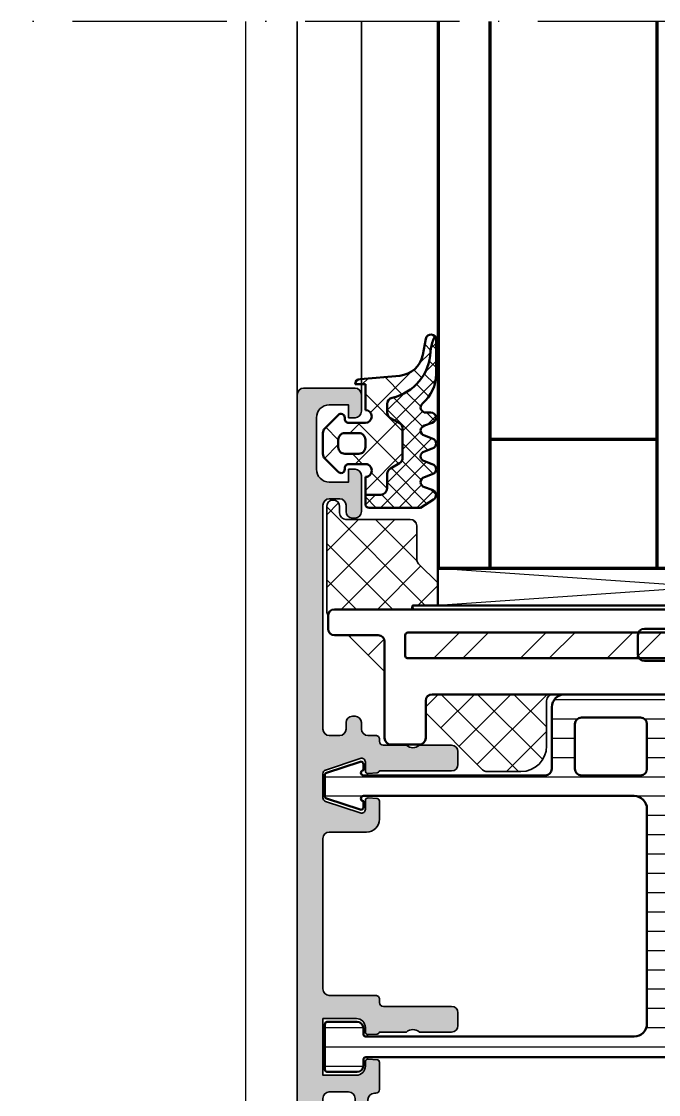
# Model space of a CAD drawing. Header units: millimetres. Extents: x -1189 to 0, y 0 to 841.
# Drawn here: x -165.5 to -115.9, y 449.6 to 533 of the extents above; entities that cross this region are included whole.
import ezdxf

# ---------------------------------------------------------------- set-up
doc = ezdxf.new("R2010")
doc.units = ezdxf.units.MM
doc.linetypes.add('ACAD_ISO10W100', pattern=[18, 12, -3, 0, -3])
for name, color, linetype, lineweight in [('S03_AL_Kontur', 255, 'Continuous', 35), ('S04_AL_Schraffur', 253, 'Continuous', 25), ('S05_EPDM_Kontur', 31, 'Continuous', 50), ('S06_EPDM_Schraffur', 43, 'Continuous', 25), ('S07_Isolation_Kontur', 91, 'Continuous', 50), ('S08_Isolation_Schraffur', 103, 'Continuous', 25), ('S11_Stahl_Kontur', 62, 'Continuous', 50), ('S12_Stahl_Schraffur', 181, 'Continuous', 25), ('S13_Zubehör_Kontur', 32, 'Continuous', 50), ('S14_Zubehör_Schraffur', 33, 'Continuous', 25), ('S15_Glas_Kontur', 4, 'Continuous', 70), ('S18_Mittellinie', 10, 'ACAD_ISO10W100', 25), ('S35_Dämmung_Kontur', 3, 'Continuous', 35), ('S36_Dämmung_Schraffur', 120, 'Continuous', 25)]:
    doc.layers.add(name, color=color, linetype=linetype, lineweight=lineweight)

# ---------------------------------------------------------------- blocks, each defined once
blk = doc.blocks.new('284321_s')
at = {"layer": 'S06_EPDM_Schraffur'}
h = blk.add_hatch(dxfattribs=at)
h.set_pattern_fill('NETZ', color=256, scale=2, angle=45, style=0)
h.set_pattern_definition([(45, (-5.979347275837588, -9.278510235072648), (-1.414213562373095, 1.414213562373095), []), (135, (-5.979347275837588, -9.278510235072648), (-1.414213562373095, -1.414213562373095), [])])
h.paths.add_polyline_path([(-0.3999790000000003, -1.299988000000015), (-0.3999790000000001, -1.200000001397133e-05, -0.4142135623730951), (-0.09997899999999964, 0.2999879999999861), (4.599999999994983e-05, 0.2999879999999858, 0.6679111284587087), (0.212297017331592, 0.812009895355481), (-0.8283893595662757, 1.853428954997566, 0.1990038235387452), (-1.182067141974669, 1.999999999999986), (-2.818115582841876, 1.999999999999986, 0.1990380130521464), (-3.171839854900998, 1.85338242649604), (-4.212301265536798, 0.8119145223560058, 0.6678172218043976), (-3.999953999999999, 0.2999879999999867), (-3.89996, 0.2999879999999867, -0.4142135623730951), (-3.59996, -1.200000001418491e-05), (-3.599959999999998, -1.299988000000013, -1), (-4.599959999974696, -1.299999237060561), (-5.979347275837587, -1.29999923706056), (-5.979347275837588, -2.497567728214286, 0.4142135623730951), (-5.479347275837587, -2.997567728214285), (-4.368024699250772, -2.997567728214284, -0.2679491924311201), (-3.935011997358572, -3.247567728214275), (-3.530866808925782, -3.947567728214279, 0.267949192431124), (-3.097854107033576, -4.197567728214272), (-0.8608442593388665, -4.197567728214273, 0.2679491924311239), (-0.4278315574466628, -3.947567728214281), (-0.02368636901391781, -3.247567728214301, -0.2679491924311238), (0.4093263328783305, -2.997567728214285), (1.06074449317749, -2.997567728214285, -0.3534969980658867), (1.549587389633271, -3.392531436455834, 0.341599814051697), (5.140925753693862, -6.365635498201673, -0.06752679863076104), (6.038153546060274, -6.578184215367522), (6.310894151859288, -6.715088915592434, 0.6432424349068188), (6.141102057970421, -6.007187215280185), (4.880022241177082, -5.762001107622937, -0.3345433601071755), (3.269361383234079, -3.973360450798539), (3.000032407348655, -0.8999902761873573, 0.4142098836640213), (2.600002288818329, -0.4999640024314189), (2.600002288818327, -1.299999237060562), (0.600021000211541, -1.299988000000016, -1)])
h.paths.add_polyline_path([(-1.699966, -1.300012000000013), (-2.299973000000001, -1.300012000000013, -0.4142250617865642), (-2.799973, -0.800012000000014), (-2.799973, 0.2999879999999865, -0.4142353984452394), (-2.299973, 0.7999879999999865), (-1.699966, 0.7999879999999862, -0.414235398445239), (-1.199966, 0.2999879999999863), (-1.199966, -0.8000120000000134, -0.4142250617865648)], flags=16)
h = blk.add_hatch(dxfattribs=at)
h.set_pattern_fill('NETZ', color=256, angle=45, style=0)
h.set_pattern_definition([(45, (-7.000244580672491, -9.378509675498458), (-0.7071067811865475, 0.7071067811865476), []), (135, (-7.000244580672491, -9.378509675498458), (-0.7071067811865476, -0.7071067811865475), [])])
h.paths.add_polyline_path([(1.104974994592328, -5.740995458956932, 0.2202371181283667), (3.392356768698632, -6.799824801794105), (6.065270870516153, -6.79982440294593, 0.1669171903596241), (6.310894151859288, -6.715088915592434), (6.038153546060274, -6.578184215367522, 0.06752679863076298), (5.140925753693836, -6.365635498201671, -0.3422027620270613), (1.547792832586117, -3.384501751541772, 0.3488756812081263), (1.06074449317749, -2.997567728214285), (0.4093263328783305, -2.997567728214285, 0.2679491924311238), (-0.02368636901391781, -3.247567728214301), (-0.4278315574466628, -3.947567728214281, -0.2679491924311239), (-0.8608442593388665, -4.197567728214273), (-3.097854107033576, -4.197567728214272, -0.267949192431124), (-3.530866808925782, -3.947567728214279), (-3.935011997358572, -3.247567728214275, 0.2679491924311201), (-4.368024699250772, -2.997567728214284), (-5.479347275837587, -2.997567728214285, -0.4142135623730951), (-5.979347275837588, -2.497567728214286), (-5.979347275837587, -1.29999923706056), (-6.699996185302681, -1.29999923706056, 0.4142135623730955), (-6.999967829891258, -1.599970881649126), (-7.000244580672491, -5.599399982475973), (-6.346380012924186, -6.599823413872448, 0.6681840240919628), (-5.613599556381207, -6.503349720024792), (-5.386338966781588, -5.896294055962277, -0.7673244726008703), (-4.61359955638122, -5.896294055962276), (-4.386338966781593, -6.50334972002482, 0.7673331310115358), (-3.613599556381215, -6.50334972002482), (-3.386338966781608, -5.896294055962326, -0.767324604325376), (-2.61359979479978, -5.896294055962325), (-2.386339205200173, -6.503349720024822, 0.7673331310115383), (-1.613599794799794, -6.503349720024821), (-1.386339205200167, -5.896294055962274, -0.7673244726008739), (-0.6135997947997992, -5.896294055962274), (-0.3863392052001725, -6.503349720024821, 0.8769803813819306), (0.400000561960391, -6.399826549960409), (0.4000005619603912, -5.99982239974237, -0.6981236209333596)])
at = {"layer": 'S05_EPDM_Kontur'}
for p, q in [((-3.171839854900998, 1.85338242649604), (-4.212081999999998, 0.8121339999999885)), ((-1.182067141974669, 1.999999999999986), (-2.818115582841876, 1.999999999999986)), ((0.2121730000000002, 0.8121339999999855), (-0.8283893595662757, 1.853428954997566)), ((-3.999953999999999, 0.2999879999999867), (-3.89996, 0.2999879999999867)), ((-0.09997899999999964, 0.2999879999999861), (4.599999999994983e-05, 0.2999879999999858)), ((-3.59996, -1.200000001418491e-05), (-3.599959999999998, -1.299988000000013)), ((-0.3999790000000003, -1.299988000000015), (-0.3999790000000001, -1.200000001397133e-05)), ((2.600002288818329, -0.4999640024314189), (2.600002288818327, -1.299999237060562)), ((-6.999967829891258, -1.599970881649126), (-7.000244580672491, -5.599399982475973)), ((-4.599959999974696, -1.299999237060561), (-6.699996185302681, -1.29999923706056)), ((2.600002288818327, -1.299999237060562), (0.600021000211541, -1.299988000000016)), ((3.269361383234079, -3.973360450798539), (3.000032407348655, -0.8999902761873573)), ((-7.000244580672491, -5.599399982475973), (-6.346380012924186, -6.599823413872448)), ((6.141102057970421, -6.007187215280185), (4.880022241177082, -5.762001107622937)), ((-5.613599556381207, -6.503349720024792), (-5.386338966781588, -5.896294055962277)), ((-4.61359955638122, -5.896294055962276), (-4.386338966781593, -6.50334972002482)), ((-3.613599556381215, -6.50334972002482), (-3.386338966781608, -5.896294055962326)), ((-2.61359979479978, -5.896294055962325), (-2.386339205200173, -6.503349720024822)), ((-1.613599794799794, -6.503349720024821), (-1.386339205200167, -5.896294055962274)), ((-0.6135997947997992, -5.896294055962274), (-0.3863392052001725, -6.503349720024821)), ((0.400000561960391, -6.399826549960409), (0.4000005619603912, -5.99982239974237)), ((3.392356768698632, -6.799824801794105), (6.064141248858711, -6.79982440311449))]:
    blk.add_line(p, q, dxfattribs=at)
blk.add_lwpolyline([(-1.199966, -0.8000120000000134, -0.4142250617865648), (-1.699966, -1.300012000000013), (-2.299973000000001, -1.300012000000013, -0.4142250617865643), (-2.799973, -0.800012000000014), (-2.799973, 0.2999879999999865, -0.4142353984452393), (-2.299973, 0.7999879999999865), (-1.699966, 0.7999879999999862, -0.414235398445239), (-1.199966, 0.2999879999999863)], format="xyb", close=True, dxfattribs=at)
blk.add_lwpolyline([(-5.979347275837588, -1.299999237060561), (-5.979347275837588, -2.497567728214286, 0.414213562373095), (-5.479347275837587, -2.997567728214285), (-4.368024699250772, -2.997567728214284, -0.2679491924311201), (-3.935011997358572, -3.247567728214275), (-3.530866808925782, -3.947567728214279, 0.2679491924311239), (-3.097854107033576, -4.197567728214272), (-0.8608442593388665, -4.197567728214273, 0.267949192431124), (-0.4278315574466628, -3.947567728214281), (-0.02368636901391781, -3.247567728214301, -0.2679491924311236), (0.4093263328783305, -2.997567728214285), (1.06074449317749, -2.997567728214285, -0.3534969980658867), (1.549587389633271, -3.392531436455834, 0.3415998140516969), (5.140925753693862, -6.365635498201673, -0.06752679863076104), (6.038153546060274, -6.578184215367522), (6.310894151859288, -6.715088915592434)], format="xyb", dxfattribs=at)
for centre, radius, start, end in [((-2.818115582841874, 1.499999999999997), 0.4999999999999889, 90.0000000000002, 135.0276992235032), ((-1.182067141974668, 1.499999999999987), 0.499999999999999, 44.97983789557634, 90.00000000000011), ((-3.999954265388173, 0.599992003846034), 0.3000040038461644, 134.9980740408429, 270.0000506847311), ((-3.89996, -1.200000001341794e-05), 0.3000000000000002, 359.9999999999999, 89.99999999999993), ((-0.09997899999999987, -1.200000001411183e-05), 0.3000000000000002, 89.99999999999997, 180), ((1.733089717716185e-05, 0.6000035741004854), 0.300015575470291, 270.0054751110642, 44.99659114680607), ((2.600001699041799, -0.8999947107624201), 0.4000307083314359, 0.0006351573260438627, 89.99991552721995), ((-6.699996185302687, -1.599970881649131), 0.299971644588571, 89.99999999999899, 179.999999999999), ((-4.099959999987347, -1.299993618530287), 0.5000000000189171, 180.0006438361435, 0.0006438361435389345), ((0.1000210001057704, -1.299988000000015), 0.5000000001057707, 180, 359.9999999999999), ((5.261725772444853, -3.798763370053259), 1.999999999999999, 185.0082130055332, 258.9975035678985), ((-4.999969261581404, -5.999822817692918), 0.3999996920023282, 15.00018142191139, 164.9998185780888), ((-2.999969380790694, -5.999822717083705), 0.3999995508152173, 15.00017192125675, 164.9998280787434), ((-0.9999694999999831, -5.999822817692915), 0.3999996920023276, 15.00018142191127, 164.9998185780887), ((0.8000011215366502, -5.99982239807792), 0.4000005595762589, 40.32078762925614, 180.0000002384145), ((3.392287222492599, -3.799852783973204), 2.999972018627021, 220.3198220436176, 270.0013282470845), ((-5.999969719983827, -6.399825962065333), 0.3999988397287728, 209.9996744855371, 345.0005278893483), ((-3.999969261581404, -6.399825471817628), 0.399998523826458, 194.9995569349766, 345.0004430650234), ((-1.999969499999984, -6.399825471817629), 0.3999985238264582, 194.9995569349766, 345.0004430650235), ((1.636970080894085e-05, -6.399828109706418), 0.3999841922626231, 194.99971580452, 0.0002234259883169192), ((6.06470599999999, -6.399824403114489), 0.4000003986796171, 269.9191054115754, 78.98943755444431)]:
    blk.add_arc(centre, radius, start, end, dxfattribs=at)
blk = doc.blocks.new('265433_s1')
at = {"layer": 'S12_Stahl_Schraffur'}
h = blk.add_hatch(dxfattribs=at)
h.set_pattern_fill('ANSI32', color=256, scale=0.5)
h.set_pattern_definition([(45, (-3.800000000000015, 0.1999999999999993), (-3.367596045400933, 3.367596045400933), []), (45, (-1.554935000000015, 0.1999999999999993), (-3.367596045400933, 3.367596045400933), [])])
edge = h.paths.add_edge_path()
edge.add_line((-31.40000000000003, 4.800000000000079), (27.69999999999997, 4.800000000000079))
edge.add_arc((27.69999999999997, 4.600000000000076), 0.2000000000000028, 0, 90, ccw=False)
edge.add_line((27.89999999999997, 4.600000000000076), (27.89999999999997, 3.000000000000082))
edge.add_arc((27.69999999999997, 3.000000000000082), 0.2000000000000028, -90, 0, ccw=False)
edge.add_line((27.69999999999997, 2.800000000000079), (-31.40000000000002, 2.800000000000079))
edge.add_arc((-31.40000000000002, 3.000000000000082), 0.2000000000000028, 180, 270, ccw=False)
edge.add_line((-31.60000000000003, 3.000000000000082), (-31.60000000000003, 4.600000000000076))
edge.add_arc((-31.40000000000003, 4.600000000000078), 0.1999999999999993, 90, 180.0000000000005, ccw=False)
at = {"layer": 'S11_Stahl_Kontur'}
blk.add_lwpolyline([(-31.40000000000003, 4.800000000000079), (27.69999999999997, 4.800000000000079, -0.414213562373095), (27.89999999999997, 4.600000000000076), (27.89999999999997, 3.000000000000082, -0.414213562373095), (27.69999999999997, 2.800000000000079), (-31.40000000000002, 2.800000000000079, -0.414213562373095), (-31.60000000000003, 3.000000000000082), (-31.60000000000003, 4.600000000000076, -0.414213562373095)], format="xyb", close=True, dxfattribs=at)
at = {"layer": 'S13_Zubehör_Kontur'}
for p, q in [((-31.0896575472168, 6.60000000000008), (-31.0448287736084, 6.900000000000091)), ((-31.0448287736084, 6.900000000000091), (0, 6.900000000000091)), ((-31.0448287736084, 6.900000000000091), (-31, 6.60000000000008)), ((0, 6.900000000000091), (0, 6.60000000000008)), ((27.9538661294834, 6.900000000000091), (0, 6.900000000000091)), ((27.9538661294834, 6.900000000000091), (27.90903735587494, 6.60000000000008)), ((27.99869490309175, 6.60000000000008), (27.9538661294834, 6.900000000000091)), ((-37.60000000000002, 6.10000000000008), (-37.60000000000002, 5.10000000000008)), ((29.5, 6.60000000000008), (-37.10000000000002, 6.60000000000008)), ((30, 4.752865340729386), (30, 6.100000000000023)), ((13, 5.10000000000008), (-13, 5.10000000000008)), ((-37.10000000000002, 4.600000000000023), (-33.69999999999999, 4.600000000000023)), ((-13.5, 4.600000000000023), (-13.5, 3.100000000000023)), ((13.5, 3.100000000000023), (13.5, 4.600000000000023)), ((28.12513851991946, 1.820403548264665), (29.91451878627754, 4.473268888993971)), ((-33.19999999999999, 4.10000000000008), (-33.19999999999999, -3.39999999999992)), ((-13, 2.60000000000008), (13, 2.60000000000008)), ((18.70000000000005, 0.5000000000000568), (18.70000000000005, 1.100000000000023)), ((19.19999999999999, 1.60000000000008), (27.71061973364198, 1.60000000000008)), ((-29.5, 0), (18.20000000000005, 0)), ((-30, -3.39999999999992), (-30, -0.4999999999999432)), ((-32.69999999999999, -3.89999999999992), (-30.5, -3.89999999999992))]:
    blk.add_line(p, q, dxfattribs=at)
for centre, radius, start, end in [((-37.10000000000002, 6.10000000000008), 0.5000000000000021, 90, 180), ((29.5, 6.100000000000023), 0.5000000000000002, 0, 90), ((-37.10000000000002, 5.10000000000008), 0.5000000000000013, 180, 270), ((-13, 4.600000000000023), 0.4999999999999973, 90, 180), ((13, 4.600000000000023), 0.4999999999999982, 0, 90), ((-33.69999999999999, 4.10000000000008), 0.4999999999999991, 0, 90), ((29.5, 4.752865340729386), 0.4999999999999805, 325.9999999999982, 0), ((-13, 3.100000000000023), 0.4999999999999982, 180, 270), ((13, 3.100000000000023), 0.4999999999999954, 270, 0), ((27.71061973364198, 2.100000000000023), 0.4999999999999855, 269.9999999999935, 325.9999999999982), ((19.19999999999999, 1.10000000000008), 0.4999999999999954, 90, 180), ((-29.5, -0.4999999999999432), 0.5000000000000004, 90, 180), ((18.20000000000005, 0.5000000000000568), 0.4999999999999982, 270, 0), ((-32.69999999999999, -3.39999999999992), 0.5000000000000016, 180, 270), ((-30.5, -3.39999999999992), 0.4999999999999982, 270, 0)]:
    blk.add_arc(centre, radius, start, end, dxfattribs=at)
blk = doc.blocks.new('*U64')
at = {"layer": 'S36_Dämmung_Schraffur'}
h = blk.add_hatch(dxfattribs=at)
h.set_pattern_fill('NETZ', color=256, scale=2, angle=45)
h.set_pattern_definition([(45, (0, 0), (-1.414213562373095, 1.414213562373095), []), (135, (0, 0), (-1.414213562373095, -1.414213562373095), [])])
edge = h.paths.add_edge_path()
edge.add_line((6.899999999998272, 13.33630571736207), (7.221553724366856, 13.39300431471555))
edge.add_arc((7.100000000000007, 14.0823697418241), 0.7000000000000004, 279.9999999999999, 360)
edge.add_line((7.800000000000007, 14.0823697418241), (7.800000000000007, 14.80763025817591))
edge.add_arc((7.100000000000008, 14.80763025817591), 0.6999999999999993, 0, 80.00000000000004)
edge.add_line((7.221553724366858, 15.49699568528445), (6.899999999998272, 15.55369428263793))
edge.add_line((6.899999999998272, 15.55369428263793), (6.899999999998272, 13.33630571736207))
edge = h.paths.add_edge_path()
edge.add_arc((0.5000000000000008, 18.29499999999999), 0.5000000000000036, 90.0000000000004, 180)
edge.add_line((-2.386979502944087e-15, 18.29499999999999), (-1.364242052659392e-12, 18.20000000000164))
edge.add_arc((0.4999999999981811, 18.20000000000209), 0.4999999999995453, 90.00000000005213, 180.0000000000521, ccw=False)
edge.add_line((0.4999999999977263, 18.70000000000164), (1.09999999999809, 18.70000000000164))
edge.add_arc((1.099999999998101, 19.20000000000164), 0.5000000000000071, 269.9999999999988, 305.9040685829966)
edge.add_line((1.393214938223754, 18.795), (0.4999999999999973, 18.795))
edge = h.paths.add_edge_path()
edge.add_arc((-5.499999999999991, -25.22510101267767), 0.5000000000000071, 180, 224.9999999999996)
edge.add_line((-5.853553390593272, -25.57865440327095), (-1.432207793866328, -29.99999999999789))
edge.add_line((-1.432207793866328, -29.99999999999789), (-0.5000000000018191, -29.99999999999818))
edge.add_arc((-0.5000000000013642, -29.49999999999864), 0.4999999999995453, 269.9999999999479, 359.9999999999479)
edge.add_line((-1.818989403545856e-12, -29.49999999999909), (-1.221245327087672e-15, -20.105))
edge.add_arc((-0.500000000000001, -20.105), 0.4999999999999998, -89.99999999999977, 0, ccw=False)
edge.add_line((-0.4999999999999994, -20.605), (-4, -20.605))
edge.add_arc((-4, -22.605), 2, 89.99999999999999, 180)
edge.add_line((-6, -22.605), (-5.999999999999998, -25.22510101267767))
edge = h.paths.add_edge_path()
edge.add_arc((13.1, -31.20499999999999), 0.5000000000000018, 0, 90.0000000000002)
edge.add_line((13.09999999999999, -30.70499999999999), (10.51076477383248, -30.70500000000001))
edge.add_arc((10.51076477383248, -30.20500000000001), 0.4999999999999929, 224.9999999999994, 270, ccw=False)
edge.add_line((10.15721138323921, -30.55855339059328), (8.655915493105784, -29.05725750045985))
edge.add_line((8.655915493105784, -29.05725750045985), (6.899999999998272, -29.05725750045985))
edge.add_line((6.899999999998272, -29.05725750045985), (6.899999999998272, -31.04482877360624))
edge.add_line((6.899999999998272, -31.04482877360624), (6.599999999998545, -31.08965754721521))
edge.add_line((6.599999999998545, -31.08965754721521), (6.599999999997635, -37.09999999999945))
edge.add_arc((6.099999999998318, -37.09999999999923), 0.499999999999317, 277.7622719502468, 359.99999999997397, ccw=False)
edge.add_arc((6.479898987322341, -37.205), 0.4999999999999997, 231.3372735591875, 270.0000000000001)
edge.add_line((6.479898987322342, -37.705), (14.6, -37.705))
edge.add_arc((14.6, -37.205), 0.5, 270, 450)
edge.add_line((14.6, -36.705), (14.1, -36.70500000000001))
edge.add_arc((14.1, -36.20500000000001), 0.5, 180, 270.0000000000002, ccw=False)
edge.add_line((13.6, -36.20500000000001), (13.6, -31.20499999999999))
edge = h.paths.add_edge_path()
edge.add_line((4.599999999998545, -36.03220779386275), (4.599999999998545, -33.699999999998))
edge.add_arc((4.099999999998545, -33.699999999998), 0.5, 0, 90)
edge.add_line((4.099999999998545, -33.199999999998), (1.767792206133789, -33.199999999998))
edge.add_line((1.767792206133789, -33.199999999998), (4.599999999998545, -36.03220779386275))
at = {"layer": 'S35_Dämmung_Kontur'}
for points in [[(0.4999999999999974, 18.795, 0.414213562373095), (-2.359223927328458e-15, 18.29499999999999), (-1.364242052659392e-12, 18.20000000000164, -0.414213562373095), (0.4999999999977263, 18.70000000000164), (1.09999999999809, 18.70000000000164, 0.1579553886357712), (1.393214938223754, 18.795)], [(6.899999999998272, 13.33630571736207), (7.221553724366856, 13.39300431471555, 0.3639702342662026), (7.800000000000007, 14.0823697418241), (7.800000000000007, 14.80763025817591, 0.3639702342662026), (7.221553724366858, 15.49699568528445), (6.899999999998272, 15.55369428263793)], [(-5.999999999999998, -25.22510101267767, 0.1989123673796572), (-5.853553390593272, -25.57865440327095), (-1.432207793866328, -29.99999999999789), (-0.500000000001819, -29.99999999999818, 0.414213562373095), (-1.818989403545856e-12, -29.49999999999909), (-1.249000902703301e-15, -20.105, -0.4142135623730951), (-0.4999999999999993, -20.605), (-4, -20.605, 0.414213562373095), (-6, -22.605)], [(13.6, -31.20499999999999, 0.414213562373095), (13.09999999999999, -30.70499999999999), (10.51076477383248, -30.70500000000001, -0.198912367379658), (10.15721138323921, -30.55855339059328), (8.655915493105784, -29.05725750045985), (6.899999999998272, -29.05725750045985), (6.899999999998272, -31.04482877360624), (6.599999999998545, -31.08965754721521), (6.599999999997635, -37.09999999999945, -0.375067424621191), (6.167531578358244, -37.5954184957415, 0.1703167237329443), (6.479898987322342, -37.705), (14.6, -37.705, 0.9999999999999999), (14.6, -36.705), (14.1, -36.70500000000001, -0.414213562373095), (13.6, -36.20500000000001)], [(4.599999999998545, -36.03220779386275), (4.599999999998545, -33.699999999998, 0.414213562373095), (4.099999999998545, -33.199999999998), (1.767792206133789, -33.199999999998)]]:
    blk.add_lwpolyline(points, format="xyb", close=True, dxfattribs=at)
blk = doc.blocks.new('*U65')
at = {"layer": 'S04_AL_Schraffur'}
h = blk.add_hatch(color=256, dxfattribs=at)
h.dxf.hatch_style = 1
edge = h.paths.add_edge_path()
edge.add_arc((10.69999999999999, 2.499999999999993), 0.5, 180, 270, ccw=False)
edge.add_line((10.19999999999999, 2.499999999999993), (10.19999999999999, 4))
edge.add_arc((10.69999999999999, 4), 0.5, 90, 180, ccw=False)
edge.add_line((10.69999999999999, 4.5), (10.95, 4.5))
edge.add_arc((10.95, 5), 0.5, 270, 450)
edge.add_line((10.95, 5.5), (8.25, 5.5))
edge.add_arc((8.25, 5), 0.5, 90, 270)
edge.add_line((8.25, 4.5), (9, 4.5))
edge.add_line((9, 4.5), (9, 2.999999999999957))
edge.add_line((9, 2.999999999999957), (7.299999999999997, 2.999999999999957))
edge.add_line((7.299999999999997, 2.999999999999957), (7.299999999999995, 2.000000000000053))
edge.add_line((7.299999999999995, 2.000000000000053), (3.200000000000003, 2.000000000000053))
edge.add_line((3.200000000000003, 2.000000000000053), (3.200000000000005, 2.999999999999957))
edge.add_line((3.200000000000005, 2.999999999999957), (1.499999999999996, 2.999999999999957))
edge.add_line((1.499999999999996, 2.999999999999957), (1.5, 4.5))
edge.add_line((1.5, 4.5), (2.250000000000032, 4.500000000000007))
edge.add_arc((2.250000000000028, 5.000000000000007), 0.5, 270.0000000000004, 450.0000000000005)
edge.add_line((2.250000000000025, 5.500000000000007), (0.4999999999999964, 5.5))
edge.add_arc((0.5000000000000001, 5), 0.5, 90.00000000000041, 180)
edge.add_line((0, 5), (0, 1))
edge.add_arc((1, 1), 1, 180, 270)
edge.add_line((1, 0), (81.50000000000003, -7.105427357601002e-15))
edge.add_arc((81.50000000000003, 0.4999999999999931), 0.5000000000000002, 270, 360)
edge.add_line((82.00000000000003, 0.4999999999999931), (82.00000000000003, 4.499999999999979))
edge.add_arc((81.50000000000003, 4.499999999999975), 0.5, 4.071109992273301e-13, 90)
edge.add_line((81.50000000000003, 4.999999999999979), (80.20000000000002, 4.999999999999993))
edge.add_arc((80.20000000000002, 4.5), 0.4999999999999929, 90, 179.9999999999992)
edge.add_line((79.70000000000002, 4.500000000000007), (79.70000000000002, 3.999999999999986))
edge.add_line((79.70000000000002, 3.999999999999986), (80.70000000000002, 3.999999999999979))
edge.add_line((80.70000000000002, 3.999999999999979), (80.70000000000002, 2.499999999999986))
edge.add_arc((79.70000000000002, 2.499999999999986), 1, -90, 0, ccw=False)
edge.add_line((79.70000000000002, 1.499999999999986), (75.70000000000002, 1.499999999999986))
edge.add_arc((75.70000000000002, 2.499999999999988), 1.000000000000003, 180, 270, ccw=False)
edge.add_line((74.70000000000002, 2.499999999999988), (74.70000000000002, 3.999999999999986))
edge.add_line((74.70000000000002, 3.999999999999986), (75.70000000000002, 3.999999999999986))
edge.add_line((75.70000000000002, 3.999999999999986), (75.70000000000002, 4.499999999999993))
edge.add_arc((75.20000000000002, 4.499999999999993), 0.5, 0, 90)
edge.add_line((75.20000000000002, 4.999999999999993), (72.4, 4.999999999999993))
edge.add_arc((72.4, 4.499999999999993), 0.5, 90, 180)
edge.add_line((71.9, 4.499999999999993), (71.9, 4.29999999999999))
edge.add_arc((72.4, 4.299999999999986), 0.5, 179.9999999999996, 270)
edge.add_line((72.4, 3.79999999999999), (72.9, 3.799999999999997))
edge.add_arc((72.9, 3.299999999999997), 0.5, -3.979039320256561e-13, 90, ccw=False)
edge.add_line((73.4, 3.299999999999994), (73.4, 2.499999999999989))
edge.add_arc((72.9, 2.499999999999989), 0.5, -90, 0, ccw=False)
edge.add_line((72.9, 1.999999999999989), (55.5, 1.999999999999989))
edge.add_arc((55.5, 2.499999999999989), 0.5, 180, 270, ccw=False)
edge.add_line((55, 2.499999999999989), (55, 3.300000000042118))
edge.add_arc((55.5, 3.300000000042118), 0.5, 90, 180, ccw=False)
edge.add_line((55.5, 3.800000000042118), (56.00000000000645, 3.800000000042118))
edge.add_arc((56.00000000000645, 4.300000000042116), 0.4999999999999982, 270, 360)
edge.add_line((56.50000000000645, 4.300000000042116), (56.50000000000645, 4.500000000046411))
edge.add_arc((56.00000000000645, 4.500000000046411), 0.5, 0, 90)
edge.add_line((56.00000000000645, 5.000000000046413), (55.5, 5.000000000046413))
edge.add_arc((55.5, 5.500000000046413), 0.5, 180, 270, ccw=False)
edge.add_line((55, 5.500000000046413), (55, 6.100000000000023))
edge.add_arc((54.70000000000002, 6.100000000000023), 0.2999999999999829, 0, 90.00000000000136)
edge.add_line((54.70000000000001, 6.400000000000013), (54.54938411129854, 6.400000000000013))
edge.add_arc((54.54938411129853, 6.700000000000021), 0.3000000000000078, 180, 270.0000000000013, ccw=False)
edge.add_line((54.24938411129853, 6.700000000000021), (54.24938411129853, 8.49999999999999))
edge.add_arc((54.77438411129853, 8.999999999999993), 0.7250000000000066, 136.3971810272964, 223.6028189727035, ccw=False)
edge.add_line((54.24938411129853, 9.499999999999998), (54.24938411129853, 12.00000000000003))
edge.add_arc((53.74938411129854, 12.00000000000003), 0.4999999999999858, 0, 90)
edge.add_line((53.74938411129854, 12.50000000000001), (52.74938411129853, 12.50000000000001))
edge.add_arc((52.74938411129853, 12.00000000000001), 0.5, 90, 180)
edge.add_line((52.24938411129853, 12.00000000000001), (52.24938411129853, 6.400000000000014))
edge.add_arc((52.2988969213505, 6.206225694064573), 0.2000000000000113, 104.3334119180978, 175.9999999999995)
edge.add_line((52.09938411129852, 6.2201769888134), (52.04999999999998, 5.513951294748844))
edge.add_arc((52.24951281005195, 5.500000000000016), 0.2000000000000061, 175.9999999999994, 270)
edge.add_line((52.24951281005195, 5.300000000000011), (52.93377223398314, 5.300000000000004))
edge.add_arc((52.93377223398314, 5.000000000000017), 0.2999999999999874, -18.434948822921115, 90, ccw=False)
edge.add_line((53.21837722339829, 4.905131670194974), (52.31837722339833, 2.205131670194966))
edge.add_arc((52.03377223398317, 2.300000000000014), 0.3000000000000022, 270, 341.5650511770789, ccw=False)
edge.add_line((52.03377223398317, 2.000000000000011), (50.16622776601684, 2.000000000000021))
edge.add_arc((50.16622776601685, 2.300000000000018), 0.2999999999999967, 198.434948822921, 269.99999999999864, ccw=False)
edge.add_line((49.88162277660169, 2.205131670194971), (48.98162277660171, 4.905131670194961))
edge.add_arc((49.26622776601687, 5.000000000000011), 0.3000000000000029, 90, 198.4349488229215, ccw=False)
edge.add_line((49.26622776601687, 5.300000000000012), (49.95048718994805, 5.300000000000011))
edge.add_arc((49.95048718994805, 5.500000000000003), 0.1999999999999913, 270, 363.9999999999991)
edge.add_line((50.15000000000001, 5.513951294748824), (50.10105123163956, 6.213951294748831))
edge.add_arc((49.90153842158759, 6.200000000000011), 0.2000000000000056, 3.999999999998581, 90)
edge.add_line((49.90153842158759, 6.400000000000013), (48.49999999999998, 6.399999999999984))
edge.add_arc((48.5, 5.399999999999984), 1, 90.00000000000121, 180)
edge.add_line((47.5, 5.399999999999984), (47.5, 2.499999999999975))
edge.add_arc((47.00000000000001, 2.499999999999975), 0.4999999999999858, 270, 359.99999999999994, ccw=False)
edge.add_line((47.00000000000001, 1.999999999999989), (35.29999999999998, 1.999999999999993))
edge.add_arc((35.29999999999998, 2.49999999999999), 0.4999999999999973, 179.9999999999999, 270, ccw=False)
edge.add_line((34.79999999999998, 2.499999999999991), (34.79999999999998, 6.099999999999994))
edge.add_arc((34.49999999999999, 6.099999999999993), 0.2999999999999972, 1.696295830113892e-13, 89.99999999999865)
edge.add_line((34.49999999999999, 6.399999999999991), (34.24938411130027, 6.399999999999999))
edge.add_arc((34.24938411130027, 6.699999999999997), 0.299999999999998, 180.0000000000001, 269.99999999999864, ccw=False)
edge.add_line((33.94938411130028, 6.699999999999996), (33.94938411130028, 11.99999999999999))
edge.add_arc((33.44938411130028, 11.99999999999999), 0.5, 0, 90)
edge.add_line((33.44938411130028, 12.49999999999999), (32.44938411129854, 12.49999999999999))
edge.add_arc((32.44938411129854, 11.99999999999999), 0.5, 90, 180)
edge.add_line((31.94938411129854, 11.99999999999999), (31.94938411129854, 9.5))
edge.add_arc((31.42438411129854, 8.999999999999993), 0.7250000000000064, -43.602818972703915, 43.602818972703915, ccw=False)
edge.add_line((31.94938411129854, 8.499999999999986), (31.94938411129854, 6.400000000000006))
edge.add_arc((31.99889692135052, 6.206225694064556), 0.2000000000000225, 104.3334119181002, 176.0000000000015)
edge.add_line((31.79938411129854, 6.220176988813377), (31.74999999999999, 5.513951294748232))
edge.add_arc((31.94951281005195, 5.499999999999411), 0.1999999999999949, 176.0000000000012, 270.000000000001)
edge.add_line((31.94951281005195, 5.299999999999415), (32.29999999999997, 5.299999999999422))
edge.add_arc((32.29999999999998, 4.599999999999419), 0.7000000000000028, 0, 90.0000000000012, ccw=False)
edge.add_line((32.99999999999999, 4.599999999999419), (32.99999999999999, 1.999999999999996))
edge.add_line((32.99999999999999, 1.999999999999996), (28.60000000000001, 1.999999999999996))
edge.add_line((28.60000000000001, 1.999999999999996), (28.60000000000002, 4.599999999999426))
edge.add_arc((29.30000000000001, 4.599999999999422), 0.6999999999999922, 90, 179.9999999999997, ccw=False)
edge.add_line((29.30000000000001, 5.299999999999415), (29.65048718994805, 5.299999999999415))
edge.add_arc((29.65048718994805, 5.499999999999406), 0.1999999999999913, 270, 363.9999999999989)
edge.add_line((29.85000000000001, 5.513951294748226), (29.80105123163952, 6.213951294748816))
edge.add_arc((29.60153842158754, 6.199999999999993), 0.2000000000000128, 3.999999999999201, 90)
edge.add_line((29.60153842158754, 6.400000000000006), (27.49999999999998, 6.400000000000006))
edge.add_arc((27.49371634959413, 6.100065814323252), 0.3, 88.79982340607036, 187.2863418070104)
edge.add_arc((26.69999999999997, 6.000000000000014), 0.5000000000000013, -90, 7.125016348901113, ccw=False)
edge.add_line((26.69999999999997, 5.500000000000013), (26.19999999999997, 5.500000000000014))
edge.add_arc((26.19999999999997, 5.000000000000011), 0.5000000000000036, 89.99999999999959, 269.9999999999996)
edge.add_line((26.19999999999997, 4.500000000000007), (26.79999999999998, 4.5))
edge.add_arc((26.79999999999997, 4), 0.5, 0, 89.9999999999992, ccw=False)
edge.add_line((27.29999999999997, 4), (27.29999999999997, 2.499999999999989))
edge.add_arc((26.79999999999997, 2.499999999999989), 0.5, -90, 0, ccw=False)
edge.add_line((26.79999999999997, 1.999999999999989), (10.69999999999999, 1.999999999999993))
at = {"layer": 'S03_AL_Kontur'}
blk.add_lwpolyline([(31.94938411129854, 8.499999999999986, 0.4000000000000026), (31.94938411129854, 9.5), (31.94938411129854, 11.99999999999999, -0.414213562373095), (32.44938411129854, 12.49999999999999), (33.44938411130028, 12.49999999999999, -0.414213562373095), (33.94938411130028, 11.99999999999999), (33.94938411130028, 6.699999999999996, 0.414213562373095), (34.24938411130027, 6.399999999999999), (34.49999999999999, 6.399999999999991, -0.414213562373095), (34.79999999999998, 6.099999999999994), (34.79999999999998, 2.499999999999989, 0.414213562373095), (35.29999999999998, 1.999999999999993), (47.00000000000003, 1.999999999999989, 0.4142135623730955), (47.5, 2.499999999999989), (47.5, 5.399999999999984, -0.414213562373095), (48.5, 6.399999999999984), (49.90153842158759, 6.400000000000013, -0.3939104756149392), (50.10105123163956, 6.213951294748838), (50.15000000000001, 5.513951294748843, -0.4348123749609385), (49.95048718994806, 5.300000000000011), (49.26622776601687, 5.300000000000011, 0.5119182938524829), (48.98162277660171, 4.905131670194962), (49.88162277660169, 2.205131670194966, 0.3228228060551124), (50.16622776601685, 2.000000000000021), (52.03377223398317, 2.000000000000011, 0.3228228060551125), (52.31837722339833, 2.205131670194962), (53.21837722339828, 4.905131670194962, 0.5119182938524837), (52.93377223398315, 5.300000000000004), (52.24951281005195, 5.300000000000011, -0.4348123749609377), (52.04999999999998, 5.513951294748843), (52.09938411129852, 6.220176988813414, -0.3233120854365777), (52.24938411129853, 6.400000000000013), (52.24938411129853, 12.00000000000001, -0.414213562373095), (52.74938411129853, 12.50000000000001), (53.74938411129855, 12.50000000000001, -0.414213562373095), (54.24938411129853, 12.00000000000001), (54.24938411129853, 9.5, 0.4000000000000029), (54.24938411129853, 8.499999999999986), (54.24938411129853, 6.700000000000017, 0.414213562373095), (54.54938411129854, 6.400000000000013), (54.70000000000002, 6.400000000000013, -0.414213562373095), (55, 6.100000000000016), (55, 5.500000000046413, 0.414213562373095), (55.5, 5.000000000046413), (56.00000000000645, 5.000000000046413, -0.4142135623730928), (56.50000000000645, 4.500000000046413), (56.50000000000645, 4.300000000042118, -0.4142135623730973), (56.00000000000645, 3.800000000042118), (55.5, 3.800000000042118, 0.414213562373095), (55, 3.300000000042118), (55, 2.499999999999989, 0.414213562373095), (55.5, 1.999999999999989), (72.9, 1.999999999999989, 0.414213562373095), (73.4, 2.499999999999989), (73.4, 3.29999999999999, 0.414213562373095), (72.9, 3.799999999999997), (72.4, 3.79999999999999, -0.414213562373095), (71.9, 4.29999999999999), (71.9, 4.499999999999993, -0.414213562373095), (72.4, 4.999999999999993), (75.20000000000002, 4.999999999999993, -0.414213562373095), (75.70000000000002, 4.499999999999993), (75.70000000000002, 3.999999999999986), (74.70000000000002, 3.999999999999986), (74.70000000000002, 2.499999999999993, 0.4142135623730955), (75.70000000000002, 1.499999999999986), (79.70000000000002, 1.499999999999986, 0.414213562373095), (80.70000000000002, 2.499999999999986), (80.70000000000002, 3.999999999999979), (79.70000000000002, 3.999999999999986), (79.70000000000002, 4.499999999999993, -0.4142135623730947), (80.19999999999999, 4.999999999999993), (81.50000000000003, 4.999999999999979, -0.414213562373095), (82.00000000000003, 4.499999999999979), (82.00000000000003, 0.4999999999999929, -0.4142135623730948), (81.50000000000003, -7.105427357601002e-15), (1, 0, -0.414213562373095), (0, 1), (0, 5, -0.414213562373095), (0.5, 5.5), (2.250000000000028, 5.500000000000007, -0.9999999999999999), (2.250000000000028, 4.500000000000007), (1.5, 4.5), (1.5, 2.999999999999957), (3.200000000000003, 2.999999999999957), (3.200000000000003, 2.000000000000053), (7.299999999999997, 2.000000000000053), (7.299999999999997, 2.999999999999957), (9, 2.999999999999957), (9, 4.5), (8.25, 4.5, -0.9999999999999999), (8.25, 5.5), (10.95, 5.5, -0.9999999999999999), (10.95, 4.5), (10.69999999999999, 4.5, 0.414213562373095), (10.19999999999999, 4), (10.19999999999999, 2.499999999999993, 0.414213562373095), (10.69999999999999, 1.999999999999993), (26.79999999999997, 1.999999999999989, 0.414213562373095), (27.29999999999997, 2.499999999999989), (27.29999999999997, 4, 0.414213562373095), (26.79999999999997, 4.5), (26.19999999999997, 4.500000000000007, -0.9999999999999999), (26.19999999999997, 5.500000000000014), (26.69999999999997, 5.500000000000014, 0.414213562373095), (27.19999999999997, 6.000000000000014), (27.19999999999997, 6.100000000000001, -0.414213562373095), (27.49999999999997, 6.400000000000006), (29.60153842158753, 6.400000000000006, -0.3939104756149459), (29.80105123163952, 6.213951294748824), (29.85000000000001, 5.513951294748239, -0.4348123749609302), (29.65048718994807, 5.299999999999415), (29.30000000000001, 5.299999999999415, 0.414213562373095), (28.60000000000002, 4.599999999999419), (28.60000000000001, 1.999999999999996), (32.99999999999999, 1.999999999999996), (32.99999999999999, 4.599999999999419, 0.4142135623730948), (32.29999999999998, 5.299999999999422), (31.94951281005194, 5.299999999999415, -0.4348123749609288), (31.74999999999999, 5.513951294748239), (31.79938411129854, 6.220176988813378, -0.3233120854365916), (31.94938411129854, 6.400000000000006)], format="xyb", close=True, dxfattribs=at)
blk = doc.blocks.new('*U74')
at = {"layer": 'S15_Glas_Kontur'}
for p, q in [((0, 37.99993896484375), (42.49896410991035, 37.99993896484203)), ((0, 0), (0, 37.99993896484375)), ((0, 33.99993896484375), (42.49896410991035, 33.99993896484341)), ((10, 20.99993896484375), (10, 33.99993896484375)), ((42.49896410991035, 20.99993896484341), (0, 20.99993896484375)), ((0, 17), (42.49896410991035, 16.99999999999966)), ((10, 17), (10, 4)), ((0, 4), (42.49896410991035, 3.999999999999659)), ((0, 0), (42.49896410991035, -7.959580996608425e-13))]:
    blk.add_line(p, q, dxfattribs=at)

msp = doc.modelspace()

# ---------------------------------------------------------------- hatches: boundary and pattern name
at = {"layer": 'S08_Isolation_Schraffur'}
h = msp.add_hatch(dxfattribs=at)
h.set_pattern_fill('LINIE', color=256, scale=1.5)
h.set_pattern_definition([(180, (-66.16745203004939, 453.3116216419301), (0, 1.5), [])])
edge = h.paths.add_edge_path(flags=16)
edge.add_arc((-121.9174520300494, 474.91162164193), 0.4999999999999964, 180, 269.9999999999992, ccw=False)
edge.add_line((-122.4174520300494, 474.91162164193), (-122.4174520300494, 478.41162164193))
edge.add_arc((-121.9174520300494, 478.41162164193), 0.5, 90, 180.0000000000004, ccw=False)
edge.add_line((-121.9174520300494, 478.91162164193), (-117.317452030049, 478.91162164193))
edge.add_arc((-117.317452030049, 478.41162164193), 0.5, 360, 450, ccw=False)
edge.add_line((-116.817452030049, 478.41162164193), (-116.817452030049, 474.91162164193))
edge.add_arc((-117.317452030049, 474.91162164193), 0.5, 270, 360, ccw=False)
edge.add_line((-117.317452030049, 474.41162164193), (-121.9174520300494, 474.41162164193))
edge = h.paths.add_edge_path(flags=16)
edge.add_line((-115.0174520300498, 460.6116216419302), (-115.0174520300498, 464.8116216419301))
edge.add_arc((-114.817452030049, 464.8116216419301), 0.2000000000000028, 450.00000000000205, 540, ccw=False)
edge.add_line((-114.817452030049, 465.0116216419299), (-104.5174520300488, 465.0116216419299))
edge.add_arc((-104.0174520300498, 464.4866216419302), 0.7250000000000003, 406.39718102729637, 493.60281897270363, ccw=False)
edge.add_line((-103.5174520300498, 465.0116216419299), (-93.21745203004957, 465.0116216419299))
edge.add_arc((-93.21745203005048, 464.8116216419301), 0.1999999999999993, 360, 450, ccw=False)
edge.add_line((-93.01745203004975, 464.8116216419301), (-93.01745203004975, 460.6116216419302))
edge.add_arc((-93.51745203004975, 460.6116216419302), 0.5, 270, 360, ccw=False)
edge.add_line((-93.51745203004975, 460.1116216419302), (-114.5174520300498, 460.1116216419302))
edge.add_arc((-114.5174520300498, 460.6116216419302), 0.5000000000000009, 180.0000000000001, 270, ccw=False)
edge = h.paths.add_edge_path(flags=16)
edge.add_line((-85.61745203005012, 478.41162164193), (-85.61745203005012, 474.91162164193))
edge.add_arc((-86.11745203005012, 474.91162164193), 0.5, 270, 360, ccw=False)
edge.add_line((-86.11745203005012, 474.41162164193), (-90.71745203005048, 474.41162164193))
edge.add_arc((-90.71745203005048, 474.91162164193), 0.4999999999999964, 179.9999999999996, 270, ccw=False)
edge.add_line((-91.21745203005048, 474.91162164193), (-91.21745203005048, 478.41162164193))
edge.add_arc((-90.71745203005048, 478.41162164193), 0.4999999999999964, 90, 180.0000000000004, ccw=False)
edge.add_line((-90.71745203005048, 478.91162164193), (-86.11745203005012, 478.91162164193))
edge.add_arc((-86.11745203005012, 478.41162164193), 0.5, 360, 450, ccw=False)
edge = h.paths.add_edge_path(flags=16)
edge.add_line((-94.01745203004975, 467.5116216419299), (-114.0174520300498, 467.5116216419299))
edge.add_arc((-114.0174520300498, 468.5116216419299), 1.000000000000005, 180.0000000000001, 270, ccw=False)
edge.add_line((-115.0174520300498, 468.5116216419299), (-115.0174520300498, 478.41162164193))
edge.add_arc((-114.5174520300498, 478.41162164193), 0.5, 90, 180.0000000000004, ccw=False)
edge.add_line((-114.5174520300498, 478.91162164193), (-93.51745203004975, 478.91162164193))
edge.add_arc((-93.51745203004975, 478.41162164193), 0.5000000000000036, 360, 450, ccw=False)
edge.add_line((-93.01745203004975, 478.41162164193), (-93.01745203004975, 468.5116216419299))
edge.add_arc((-94.01745203004975, 468.5116216419299), 1, 270, 360.0000000000001, ccw=False)
edge = h.paths.add_edge_path()
edge.add_arc((-84.81745203004903, 479.7116216419302), 1, 360.0000000000002, 450, ccw=False)
edge.add_line((-83.81745203004903, 479.7116216419302), (-83.81745203004903, 474.91162164193))
edge.add_arc((-83.31745203004903, 474.91162164193), 0.5, 540, 630)
edge.add_line((-83.31745203004903, 474.41162164193), (-69.16745203004939, 474.41162164193))
edge.add_arc((-69.16745203004939, 474.6116216419302), 0.2000000000000028, 270, 450)
edge.add_line((-69.16745203004939, 474.8116216419301), (-69.16745203004939, 475.2841364645853))
edge.add_arc((-68.96745203005048, 475.2841364645853), 0.1999999999999953, 431.56505117707786, 540, ccw=False)
edge.add_line((-68.90420647684732, 475.4738731241957), (-66.30420647684696, 474.6072064575289))
edge.add_arc((-66.36745203005012, 474.417469797919), 0.2000000000000061, 360, 431.5650511770781, ccw=False)
edge.add_line((-66.16745203004939, 474.417469797919), (-66.16745203004939, 472.8057734859415))
edge.add_arc((-66.36745203005012, 472.8057734859415), 0.2000000000000023, 288.4349488229222, 360, ccw=False)
edge.add_line((-66.30420647684696, 472.6160368263311), (-68.90420647684732, 471.7493701596643))
edge.add_arc((-68.96745203005048, 471.9391068192747), 0.200000000000003, 180, 288.4349488229225, ccw=False)
edge.add_line((-69.16745203004939, 471.9391068192747), (-69.16745203004939, 472.41162164193))
edge.add_arc((-69.16745203004939, 472.6116216419302), 0.1999999999999993, 270, 450)
edge.add_line((-69.16745203004939, 472.8116216419301), (-90.21745203004957, 472.8116216419301))
edge.add_arc((-90.21745203005048, 471.8116216419301), 1, 450, 540)
edge.add_line((-91.21745203005048, 471.8116216419301), (-91.21745203005048, 455.1116216419302))
edge.add_arc((-90.21745203005048, 455.1116216419302), 1, 540, 630)
edge.add_line((-90.21745203005048, 454.1116216419302), (-69.36745203005012, 454.1116216419302))
edge.add_arc((-69.36745203005012, 454.3116216419301), 0.1999999999999993, 270, 360)
edge.add_line((-69.16745203004939, 454.3116216419301), (-69.16745203004939, 454.7616216419299))
edge.add_arc((-68.66745203004939, 454.7616216419299), 0.5, 450, 540, ccw=False)
edge.add_line((-68.66745203004939, 455.2616216419299), (-66.36745203004921, 455.2616216419299))
edge.add_arc((-66.36745203005012, 455.0616216419301), 0.2000000000000011, 360.0000000000005, 450.0000000000005, ccw=False)
edge.add_line((-66.16745203004939, 455.0616216419301), (-66.16745203004939, 451.5616216419301))
edge.add_arc((-66.36745203005012, 451.5616216419301), 0.200000000000001, 270.0000000000005, 359.9999999999995, ccw=False)
edge.add_line((-66.36745203005012, 451.3616216419302), (-68.6674520300503, 451.3616216419302))
edge.add_arc((-68.66745203004939, 451.8616216419302), 0.5, 180, 270, ccw=False)
edge.add_line((-69.16745203004939, 451.8616216419302), (-69.16745203004939, 452.3116216419301))
edge.add_arc((-69.36745203005012, 452.3116216419301), 0.1999999999999975, 360.0000000000015, 450.0000000000005)
edge.add_line((-69.36745203005012, 452.5116216419299), (-92.81745203004994, 452.5116216419299))
edge.add_arc((-92.81745203004903, 452.7116216419302), 0.1999999999999996, 179.999999999993, 270, ccw=False)
edge.add_line((-93.01745203004975, 452.7116216419302), (-93.01745203004975, 453.9903012983702))
edge.add_arc((-94.01745203004975, 453.9903012983702), 0.9999999999999964, 359.999999999993, 404.9999999999953)
edge.add_line((-93.31034524886309, 454.6974080795569), (-93.87100542064309, 455.2580682513374))
edge.add_arc((-93.51745203004975, 455.6116216419302), 0.5000000000001484, 134.9999999999823, 224.9999999999958, ccw=False)
edge.add_line((-93.871005420644, 455.965175032524), (-93.310345248864, 456.5258352043031))
edge.add_arc((-94.01745203004975, 457.2329419854898), 1, 314.9999999999824, 360)
edge.add_line((-93.01745203004975, 457.2329419854898), (-93.01745203004975, 457.5116216419299))
edge.add_arc((-93.51745203004975, 457.5116216419299), 0.5, 360, 450)
edge.add_line((-93.51745203004975, 458.0116216419299), (-103.5174520300498, 458.0116216419299))
edge.add_arc((-104.0174520300498, 457.4866216419302), 0.7249999999999978, 406.3971810272962, 493.6028189727037)
edge.add_line((-104.5174520300498, 458.0116216419299), (-114.5174520300498, 458.0116216419299))
edge.add_arc((-114.5174520300498, 457.5116216419299), 0.5, 450, 540)
edge.add_line((-115.0174520300498, 457.5116216419299), (-115.0174520300498, 457.2329419854898))
edge.add_arc((-114.0174520300498, 457.2329419854898), 1, 180.0000000000004, 225.0000000000179)
edge.add_line((-114.7245588112364, 456.5258352043031), (-114.1638986394564, 455.9651750325236))
edge.add_arc((-114.5174520300498, 455.6116216419302), 0.5000000000003658, 314.9999999999735, 405.0000000000173, ccw=False)
edge.add_line((-114.1638986394573, 455.2580682513365), (-114.7245588112373, 454.6974080795574))
edge.add_arc((-114.0174520300498, 453.9903012983702), 1.000000000000001, 494.9999999999728, 540.0000000000059)
edge.add_line((-115.0174520300498, 453.9903012983702), (-115.0174520300498, 452.7116216419302))
edge.add_arc((-115.2174520300505, 452.7116216419302), 0.1999999999999957, 270, 360.000000000008, ccw=False)
edge.add_line((-115.2174520300505, 452.5116216419299), (-138.6674520300503, 452.5116216419299))
edge.add_arc((-138.6674520300494, 452.3116216419301), 0.2000000000000011, 449.999999999996, 539.9999999999994)
edge.add_line((-138.8674520300501, 452.3116216419301), (-138.8674520300501, 451.8616216419302))
edge.add_arc((-139.3674520300501, 451.8616216419302), 0.5, 270, 360, ccw=False)
edge.add_line((-139.3674520300501, 451.3616216419302), (-141.6674520300503, 451.3616216419302))
edge.add_arc((-141.6674520300494, 451.5616216419301), 0.2000000000000011, 180.0000000000005, 270.0000000000041, ccw=False)
edge.add_line((-141.8674520300501, 451.5616216419301), (-141.8674520300501, 455.0616216419301))
edge.add_arc((-141.6674520300494, 455.0616216419301), 0.1999999999999886, 449.9999999999959, 539.9999999999995, ccw=False)
edge.add_line((-141.6674520300494, 455.2616216419299), (-139.3674520300492, 455.2616216419299))
edge.add_arc((-139.3674520300501, 454.7616216419299), 0.5, 360, 450, ccw=False)
edge.add_line((-138.8674520300501, 454.7616216419299), (-138.8674520300501, 454.3116216419301))
edge.add_arc((-138.6674520300494, 454.3116216419301), 0.1999999999999886, 540, 630.0000000000041)
edge.add_line((-138.6674520300494, 454.1116216419302), (-117.817452030049, 454.1116216419302))
edge.add_arc((-117.817452030049, 455.1116216419302), 1, 270, 360)
edge.add_line((-116.817452030049, 455.1116216419302), (-116.817452030049, 471.8116216419301))
edge.add_arc((-117.817452030049, 471.8116216419301), 1, 360, 450)
edge.add_line((-117.817452030049, 472.8116216419301), (-138.8674520300492, 472.8116216419301))
edge.add_arc((-138.8674520300501, 472.6116216419302), 0.2000000000000064, 450, 630)
edge.add_line((-138.8674520300501, 472.41162164193), (-138.8674520300501, 471.9391068192747))
edge.add_arc((-139.067452030049, 471.9391068192747), 0.2000000000000028, 251.5650511770773, 359.999999999999, ccw=False)
edge.add_line((-139.130697583254, 471.7493701596643), (-141.7306975832544, 472.6160368263311))
edge.add_arc((-141.6674520300494, 472.8057734859415), 0.1999999999999927, 180, 251.5650511770799, ccw=False)
edge.add_line((-141.8674520300501, 472.8057734859415), (-141.8674520300501, 474.417469797919))
edge.add_arc((-141.6674520300494, 474.417469797919), 0.2000000000000028, 108.43494882292401, 180.000000000001, ccw=False)
edge.add_line((-141.7306975832525, 474.6072064575289), (-139.1306975832522, 475.4738731241957))
edge.add_arc((-139.067452030049, 475.2841364645853), 0.2000000000000062, 360.000000000001, 468.4349488229188, ccw=False)
edge.add_line((-138.8674520300501, 475.2841364645853), (-138.8674520300501, 474.8116216419301))
edge.add_arc((-138.8674520300501, 474.6116216419302), 0.1999999999999957, 450, 630)
edge.add_line((-138.8674520300501, 474.41162164193), (-124.7174520300505, 474.41162164193))
edge.add_arc((-124.7174520300505, 474.91162164193), 0.5, 270, 360)
edge.add_line((-124.2174520300505, 474.91162164193), (-124.2174520300505, 479.7116216419302))
edge.add_arc((-123.2174520300505, 479.7116216419297), 0.9999999999995097, 449.9999999999723, 539.999999999972, ccw=False)
edge.add_line((-123.2174520300505, 480.7116216419292), (-84.81745203005084, 480.7116216419302))

# ---------------------------------------------------------------- linework, layer by layer
msp.add_lwpolyline([(-244.0162964824467, 533.0118635156384), (-244.0162964824467, 434.7121519351087), (-148.0162964824412, 434.7121519351087), (-148.0162964824412, 533.0118635156384)])
at = {"layer": 'S03_AL_Kontur'}
for p, q in [((-144.0174520300498, 503.7209485052447), (-144.0174520300516, 533.011863515638)), ((-139.0186718534278, 503.7209485052447), (-139.0186718534278, 533.011863515638))]:
    msp.add_line(p, q, dxfattribs=at)
at = {"layer": 'S07_Isolation_Kontur'}
msp.add_lwpolyline([(-115.2174520300505, 452.5116216419299), (-138.6674520300494, 452.5116216419299, 0.414213562373095), (-138.8674520300501, 452.3116216419301), (-138.8674520300501, 451.8616216419302, -0.414213562373095), (-139.3674520300501, 451.3616216419302), (-141.6674520300494, 451.3616216419302, -0.414213562373095), (-141.8674520300501, 451.5616216419301), (-141.8674520300501, 455.0616216419301, -0.414213562373095), (-141.6674520300494, 455.2616216419299), (-139.3674520300501, 455.2616216419299, -0.414213562373095), (-138.8674520300501, 454.7616216419299), (-138.8674520300501, 454.3116216419301, 0.414213562373095), (-138.6674520300494, 454.1116216419302), (-117.817452030049, 454.1116216419302, 0.414213562373095), (-116.817452030049, 455.1116216419302), (-116.817452030049, 471.8116216419301, 0.414213562373095), (-117.817452030049, 472.8116216419301), (-138.8674520300501, 472.8116216419301, 0.9999999999999999), (-138.8674520300501, 472.41162164193), (-138.8674520300501, 471.9391068192747, -0.5119182938524831), (-139.130697583254, 471.7493701596643), (-141.7306975832525, 472.6160368263311, -0.3228228060551127), (-141.8674520300501, 472.8057734859415), (-141.8674520300501, 474.417469797919, -0.3228228060551127), (-141.7306975832525, 474.6072064575289), (-139.130697583254, 475.4738731241957, -0.5119182938524831), (-138.8674520300501, 475.2841364645853), (-138.8674520300501, 474.8116216419301, 0.9999999999999999), (-138.8674520300501, 474.41162164193), (-124.7174520300505, 474.41162164193, 0.414213562373095), (-124.2174520300505, 474.91162164193), (-124.2174520300505, 479.7116216419302, -0.4142135623730885), (-123.2174520300505, 480.7116216419302), (-87.2540745839542, 480.7116216419302)], format="xyb", dxfattribs=at)
msp.add_lwpolyline([(-117.317452030049, 478.91162164193, -0.4142135623730976), (-116.817452030049, 478.41162164193), (-116.817452030049, 474.91162164193, -0.414213562373095), (-117.317452030049, 474.41162164193), (-121.9174520300494, 474.41162164193, -0.414213562373095), (-122.4174520300494, 474.91162164193), (-122.4174520300494, 478.41162164193, -0.4142135623730976), (-121.9174520300494, 478.91162164193)], format="xyb", close=True, dxfattribs=at)
at = {"layer": 'S13_Zubehör_Kontur'}
msp.add_lwpolyline([(-133.0747095305105, 490.5128994057279), (-91.07470953051052, 490.5128994057279), (-91.07470953051052, 487.6116216419302), (-133.0747095305105, 487.6116216419302)], close=True, dxfattribs=at)
at = {"layer": 'S14_Zubehör_Schraffur'}
for p, q in [((-133.0747095305105, 490.5128994057279), (-91.07470953051052, 487.6116216419302)), ((-91.07470953051052, 490.5128994057279), (-133.0747095305105, 487.6116216419302))]:
    msp.add_line(p, q, dxfattribs=at)
at = {"layer": 'S18_Mittellinie'}
msp.add_line((-59.00000000000182, 533.0118635156384), (-248.9812638708718, 533.0118635156384), dxfattribs=at)

# ---------------------------------------------------------------- block references
at = {"color": 1, "rotation": 90}
msp.add_blockref('284321_s', (-140.0174520300388, 502.2116216419161), dxfattribs=at)
at = {"layer": 'S03_AL_Kontur', "xscale": -1, "rotation": 270}
for name, p in [('*U74', (-133.0174520643868, 490.5128994057279)), ('*U65', (-144.0174520300498, 422.5116216419299)), ('*U64', (-104.0174520300498, 480.7116216419306))]:
    msp.add_blockref(name, p, dxfattribs=at)
at = {"layer": 'S03_AL_Kontur'}
msp.add_blockref('265433_s1', (-104.0174520300498, 480.7116216419302), dxfattribs=at)

doc.saveas('drawing.dxf')
